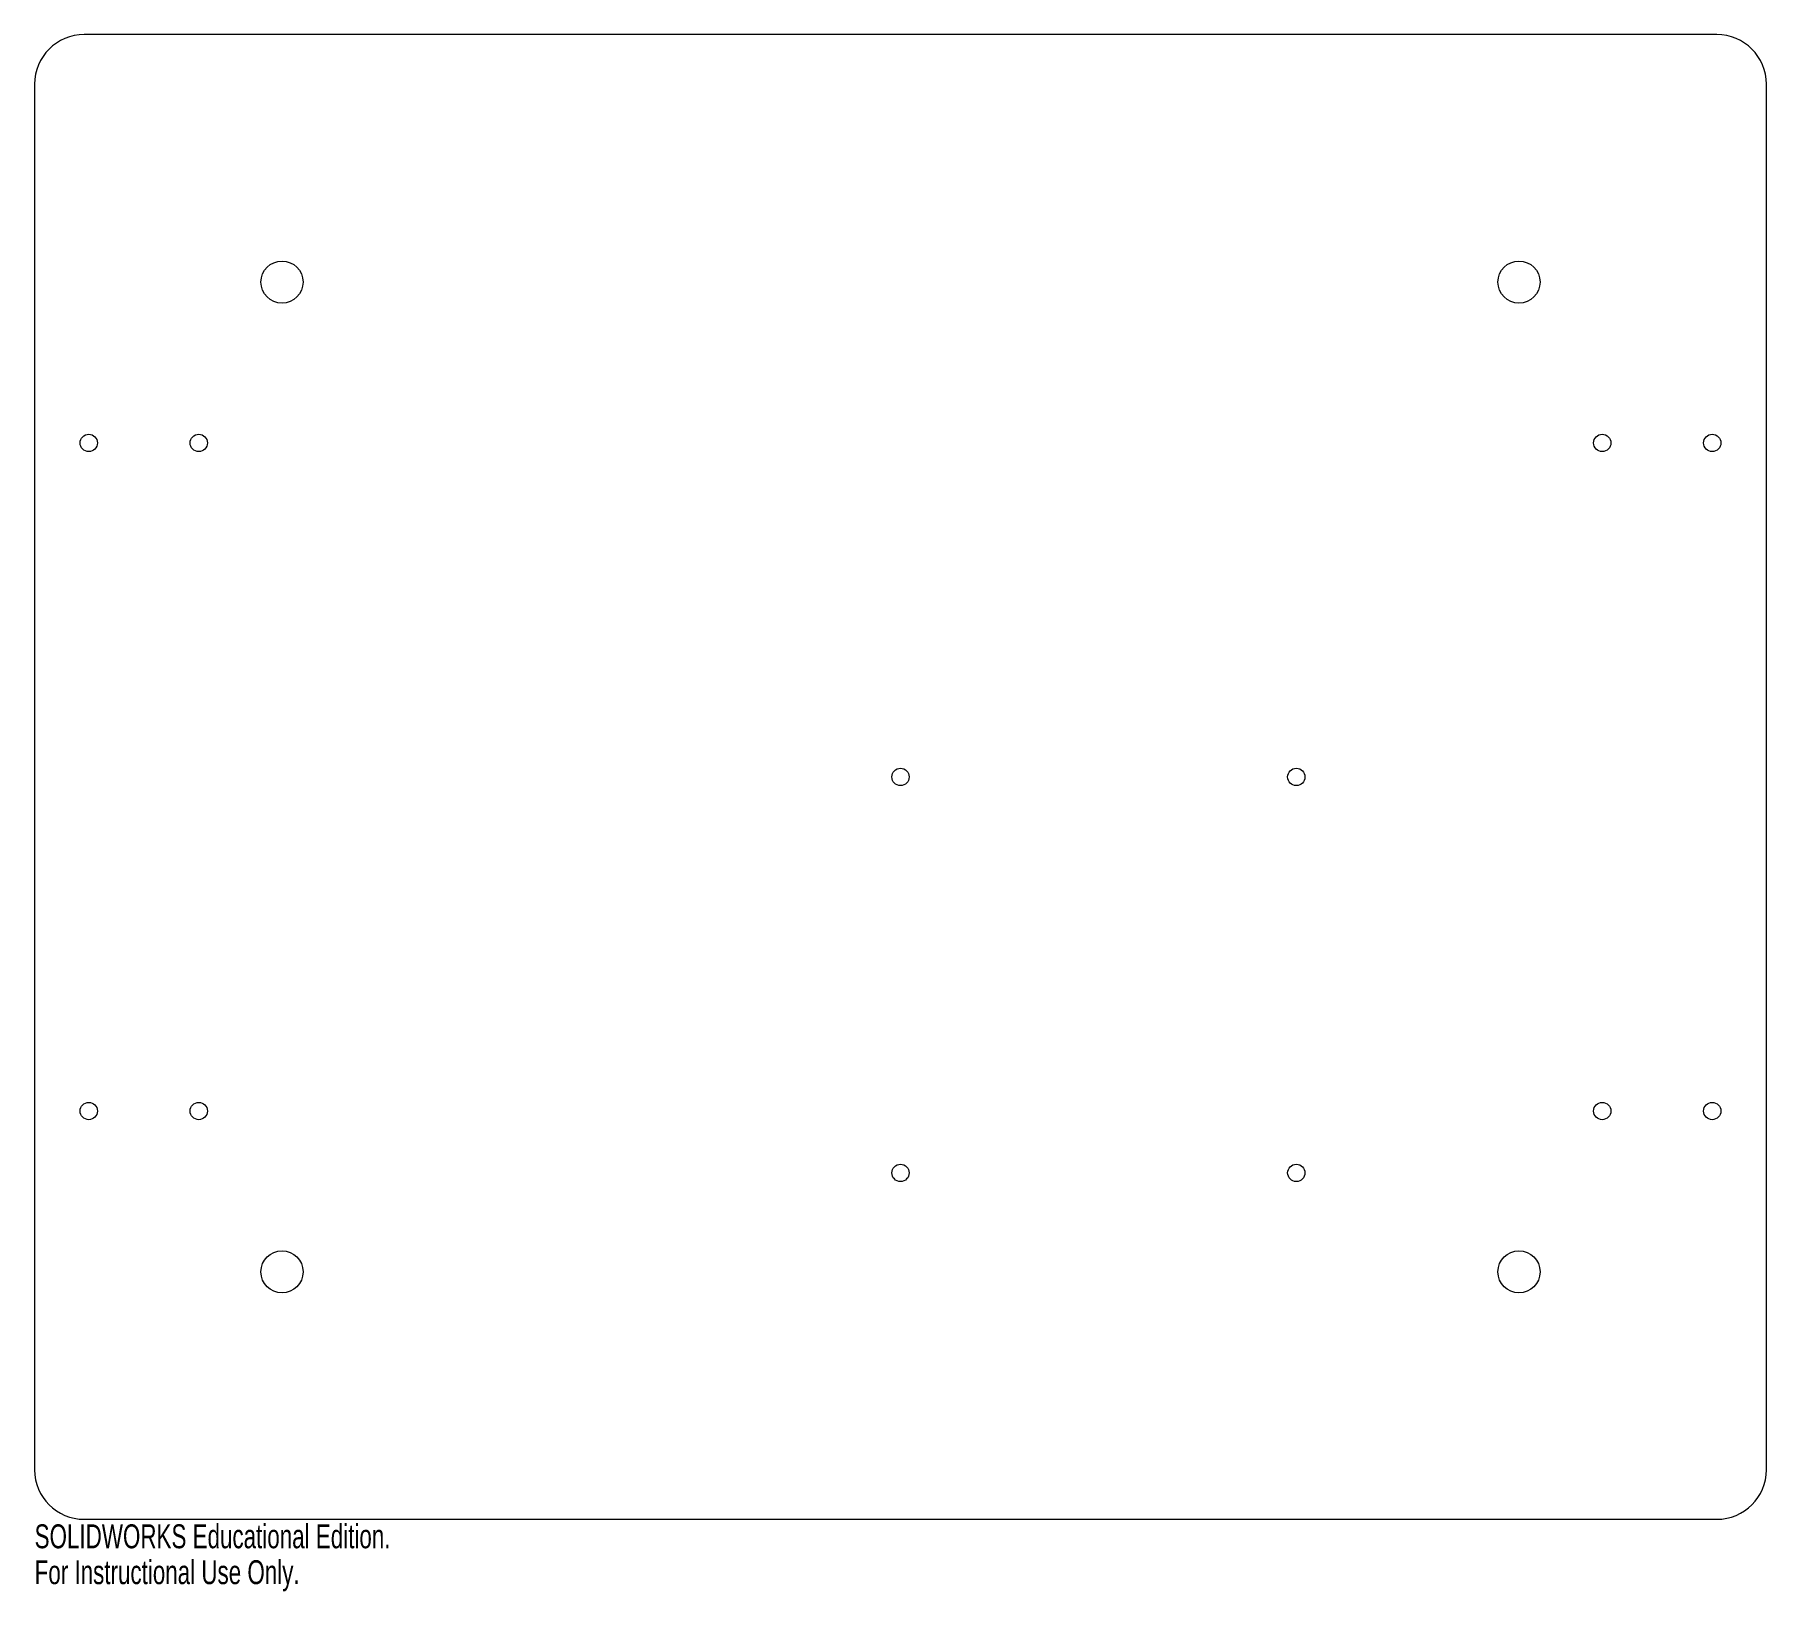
# Model space of a CAD drawing. Header units: millimetres. Extents: x -175 to 175, y -165 to 150.
import ezdxf

# ---------------------------------------------------------------- set-up
doc = ezdxf.new("R2010")
doc.units = ezdxf.units.MM
doc.styles.add('SLDTEXTSTYLE0', font='TXT', dxfattribs={"width": 0.7})

msp = doc.modelspace()

# ---------------------------------------------------------------- linework, layer by layer
at = {"color": 7, "linetype": 'Continuous', "lineweight": 15}
for p, q in [((165, 150), (-165, 150)), ((-175, 140), (-175, -140)), ((175, -140), (175, 140)), ((-165, -150), (165, -150))]:
    msp.add_line(p, q, dxfattribs=at)
at = {"color": 1, "linetype": 'Continuous', "lineweight": 15}
for centre, radius in [((-125, 100), 4.25), ((125, 100), 4.25), ((-164.05, 67.5), 1.75), ((-141.82, 67.5), 1.75), ((141.82, 67.5), 1.75), ((164.05, 67.5), 1.75), ((0, 0), 1.75), ((80, 0), 1.75), ((-164.05, -67.5), 1.75), ((-141.82, -67.5), 1.75), ((141.82, -67.5), 1.75), ((164.05, -67.5), 1.75), ((0, -80), 1.75), ((80, -80), 1.75), ((-125, -100), 4.25), ((125, -100), 4.25)]:
    msp.add_circle(centre, radius, dxfattribs=at)
at = {"color": 7, "linetype": 'Continuous', "lineweight": 15}
for centre, start, end in [((-165, 140), 90, 180), ((165, 140), 0, 90), ((-165, -140), 180, 270), ((165, -140), 270, 0)]:
    msp.add_arc(centre, 10, start, end, dxfattribs=at)

# ---------------------------------------------------------------- texts
at = {"color": 7, "linetype": 'Continuous', "char_height": 4.8336, "attachment_point": 1, "style": 'SLDTEXTSTYLE0'}
for s, insert in [('SOLIDWORKS Educational Edition.', (-175, -151.02)), ('For Instructional Use Only.', (-175, -158.27))]:
    msp.add_mtext(s, dxfattribs=dict(at, insert=insert))

doc.saveas('drawing.dxf')
